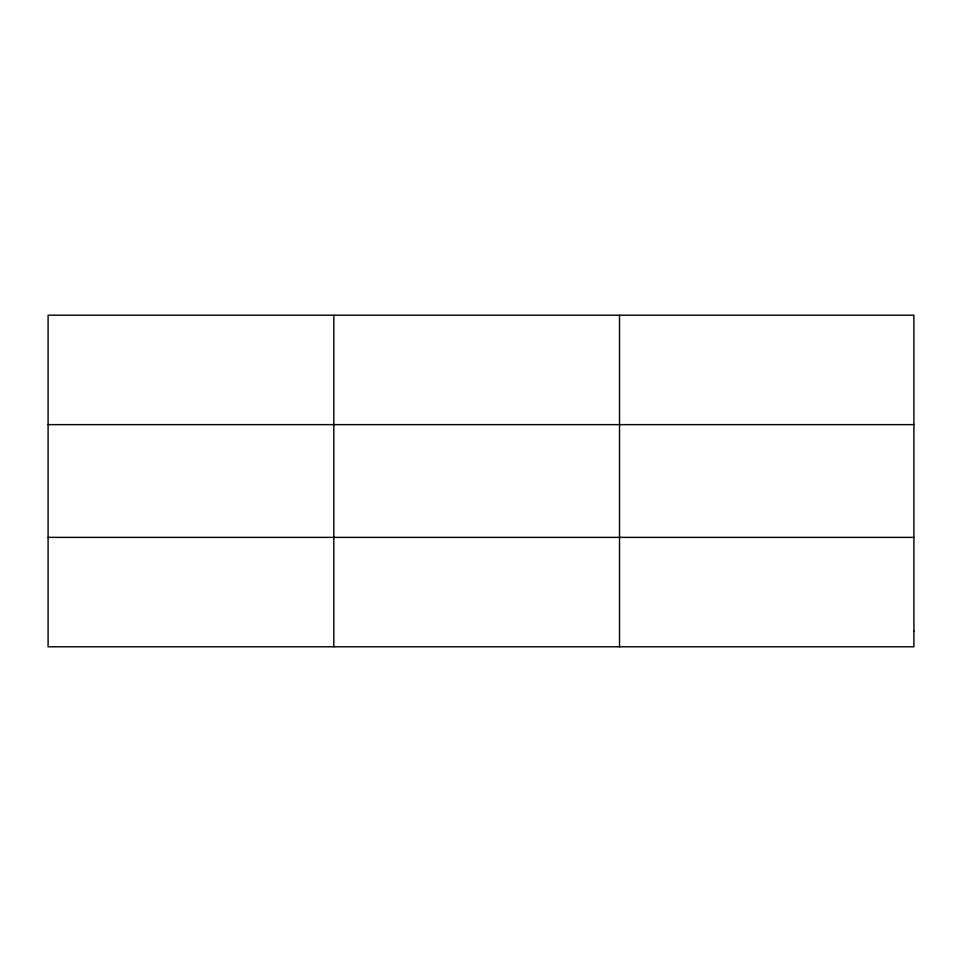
<?xml version="1.0" encoding="UTF-8"?>
<svg xmlns="http://www.w3.org/2000/svg" width="962" height="962" viewBox="0 0 962 962"><rect width="100%" height="100%" fill="white"/><g stroke="black" fill="none" stroke-linecap="round" stroke-linejoin="round"><path stroke-width="1.44" d="M333.814 315.211L333.814 646.789M619.528 315.211L619.528 646.789M48.1 424.627L913.9 424.627M48.1 537.373L913.9 537.373M913.9 631.168L913.9 646.789L48.1 646.789L48.1 315.211L913.9 315.211L913.9 631.168"/></g></svg>
